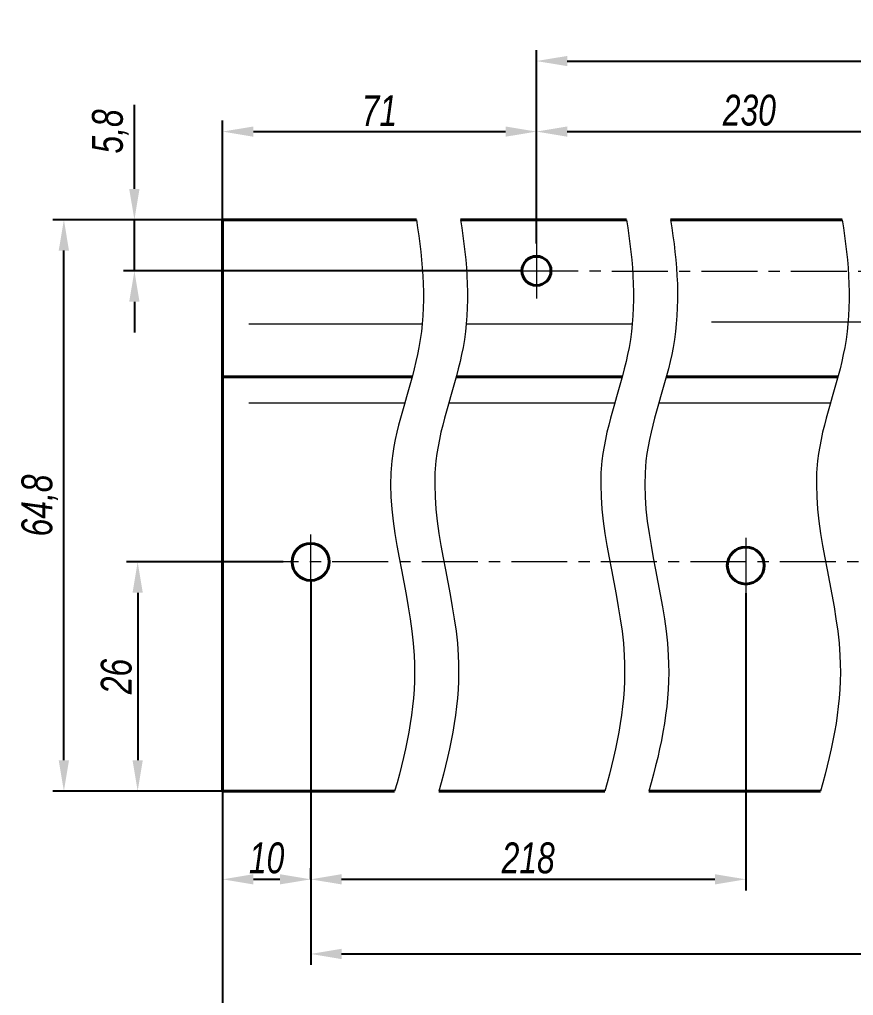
# Model space of a CAD drawing. Header units: millimetres. Extents: x 12064 to 35004, y -6103 to -2658.
# Drawn here: x 31935.6 to 32030.2, y -2980.7 to -2870 of the extents above; entities that cross this region are included whole.
import ezdxf

# ---------------------------------------------------------------- set-up
doc = ezdxf.new("R2010")
doc.units = ezdxf.units.MM
doc.linetypes.add('LT_03', pattern=[20.32, 12.7, -2.54, 2.54, -2.54])
for name, color, linetype, lineweight in [('Layer_04', 7, 'Continuous', 40), ('Layer_09', 1, 'Continuous', 15), ('Layer_10', 6, 'Continuous', 15), ('Layer_11', 1, 'LT_03', 15)]:
    doc.layers.add(name, color=color, linetype=linetype, lineweight=lineweight)
doc.styles.add('Style_01', font='ARIALNI.TTF', dxfattribs={"width": 0.9, "height": 3.5})
doc.dimstyles.new('DimStyle_01', dxfattribs={"dimtxt": 3.5, "dimasz": 3.5, "dimexe": 1.25, "dimexo": 0, "dimtad": 1, "dimdec": 1, "dimtxsty": 'Style_01', "dimcen": 2.5, "dimazin": 3, "dimtfac": 1, "dimtdec": 1, "dimtmove": 0, "dimatfit": 3})

# ---------------------------------------------------------------- blocks, each defined once
blk = doc.blocks.new('*D3057')
at = {"layer": 'Defpoints', "color": 0, "ltscale": 0.5}
for p in [(31958.62, -2957.48), (32451.65, -2957.48), (32451.65, -2983.5)]:
    blk.add_point(p, dxfattribs=at)
at = {"layer": 'Layer_09', "color": 0, "lineweight": -2, "ltscale": 0.5}
for p, q in [((31958.62, -2957.48), (31958.62, -2984.75)), ((32451.65, -2957.48), (32451.65, -2984.75)), ((31962.12, -2983.5), (32448.15, -2983.5))]:
    blk.add_line(p, q, dxfattribs=at)
at = {"layer": 'Layer_09', "color": 0, "ltscale": 0.5}
for points in [[(31962.12, -2982.92), (31962.12, -2984.08), (31958.62, -2983.5)], [(32448.15, -2982.92), (32448.15, -2984.08), (32451.65, -2983.5)]]:
    blk.add_solid(points, dxfattribs=at)
at = {"layer": 'Layer_09', "color": 0, "ltscale": 0.5, "insert": (32205.13, -2981.09), "char_height": 3.5, "attachment_point": 5, "style": 'Style_01'}
blk.add_mtext('1982', dxfattribs=at)
blk = doc.blocks.new('*D3058')
at = {"layer": 'Defpoints', "color": 0, "ltscale": 0.5}
for p in [(31940.62, -2892.68), (31958.62, -2892.68), (31958.62, -2957.48)]:
    blk.add_point(p, dxfattribs=at)
at = {"layer": 'Layer_09', "color": 0, "lineweight": -2, "ltscale": 0.5}
for p, q in [((31958.62, -2892.68), (31939.37, -2892.68)), ((31940.62, -2953.98), (31940.62, -2896.18)), ((31958.62, -2957.48), (31939.37, -2957.48))]:
    blk.add_line(p, q, dxfattribs=at)
at = {"layer": 'Layer_09', "color": 0, "ltscale": 0.5}
for points in [[(31940.03, -2896.18), (31941.2, -2896.18), (31940.62, -2892.68)], [(31940.03, -2953.98), (31941.2, -2953.98), (31940.62, -2957.48)]]:
    blk.add_solid(points, dxfattribs=at)
at = {"layer": 'Layer_09', "color": 0, "ltscale": 0.5, "insert": (31937.88, -2925.08), "char_height": 3.5, "attachment_point": 5, "rotation": 90, "style": 'Style_01'}
blk.add_mtext('64,8', dxfattribs=at)
blk = doc.blocks.new('*D3077')
at = {"layer": 'Defpoints', "color": 0, "ltscale": 0.5}
for p in [(31968.62, -2934.6), (31958.62, -2957.48), (31968.62, -2967.48)]:
    blk.add_point(p, dxfattribs=at)
at = {"layer": 'Layer_09', "color": 0, "lineweight": -2, "ltscale": 0.5}
for p, q in [((31968.62, -2934.6), (31968.62, -2968.73)), ((31958.62, -2957.48), (31958.62, -2968.73)), ((31962.12, -2967.48), (31965.12, -2967.48))]:
    blk.add_line(p, q, dxfattribs=at)
at = {"layer": 'Layer_09', "color": 0, "ltscale": 0.5}
for points in [[(31962.12, -2966.9), (31962.12, -2968.06), (31958.62, -2967.48)], [(31965.12, -2966.9), (31965.12, -2968.06), (31968.62, -2967.48)]]:
    blk.add_solid(points, dxfattribs=at)
at = {"layer": 'Layer_09', "color": 0, "ltscale": 0.5, "insert": (31963.62, -2965.07), "char_height": 3.5, "attachment_point": 5, "style": 'Style_01'}
blk.add_mtext('10', dxfattribs=at)
blk = doc.blocks.new('*D3078')
at = {"layer": 'Defpoints', "color": 0, "ltscale": 0.5}
for p in [(32017.99, -2935.02), (31968.62, -2967.48), (32017.99, -2967.48)]:
    blk.add_point(p, dxfattribs=at)
at = {"layer": 'Layer_09', "color": 0, "lineweight": -2, "ltscale": 0.5}
for p, q in [((32017.99, -2935.02), (32017.99, -2968.73)), ((31968.62, -2967.48), (31968.62, -2966.23)), ((31972.12, -2967.48), (32014.49, -2967.48))]:
    blk.add_line(p, q, dxfattribs=at)
at = {"layer": 'Layer_09', "color": 0, "ltscale": 0.5}
for points in [[(31972.12, -2966.9), (31972.12, -2968.06), (31968.62, -2967.48)], [(32014.49, -2966.9), (32014.49, -2968.06), (32017.99, -2967.48)]]:
    blk.add_solid(points, dxfattribs=at)
at = {"layer": 'Layer_09', "color": 0, "ltscale": 0.5, "insert": (31993.3, -2965.07), "char_height": 3.5, "attachment_point": 5, "style": 'Style_01'}
blk.add_mtext('218', dxfattribs=at)
blk = doc.blocks.new('*D3079')
at = {"layer": 'Defpoints', "color": 0, "ltscale": 0.5}
for p in [(31968.62, -2933.58), (32441.65, -2934.6), (32441.65, -2975.94)]:
    blk.add_point(p, dxfattribs=at)
at = {"layer": 'Layer_09', "color": 0, "lineweight": -2, "ltscale": 0.5}
for p, q in [((31968.62, -2933.58), (31968.62, -2977.19)), ((32441.65, -2934.6), (32441.65, -2977.19)), ((31972.12, -2975.94), (32438.15, -2975.94))]:
    blk.add_line(p, q, dxfattribs=at)
at = {"layer": 'Layer_09', "color": 0, "ltscale": 0.5}
for points in [[(31972.12, -2975.36), (31972.12, -2976.53), (31968.62, -2975.94)], [(32438.15, -2975.36), (32438.15, -2976.53), (32441.65, -2975.94)]]:
    blk.add_solid(points, dxfattribs=at)
at = {"layer": 'Layer_09', "color": 0, "ltscale": 0.5, "insert": (32205.13, -2973.53), "char_height": 3.5, "attachment_point": 5, "style": 'Style_01'}
blk.add_mtext('218х9=1962', dxfattribs=at)
blk = doc.blocks.new('*D3080')
at = {"layer": 'Defpoints', "color": 0, "ltscale": 0.5}
for p in [(31994.23, -2882.68), (31958.62, -2892.68), (31994.23, -2895.36)]:
    blk.add_point(p, dxfattribs=at)
at = {"layer": 'Layer_09', "color": 0, "lineweight": -2, "ltscale": 0.5}
for p, q in [((31958.62, -2892.68), (31958.62, -2881.43)), ((31994.23, -2895.36), (31994.23, -2881.43)), ((31962.12, -2882.68), (31990.73, -2882.68))]:
    blk.add_line(p, q, dxfattribs=at)
at = {"layer": 'Layer_09', "color": 0, "ltscale": 0.5}
for points in [[(31962.12, -2882.1), (31962.12, -2883.26), (31958.62, -2882.68)], [(31990.73, -2882.1), (31990.73, -2883.26), (31994.23, -2882.68)]]:
    blk.add_solid(points, dxfattribs=at)
at = {"layer": 'Layer_09', "color": 0, "ltscale": 0.5, "insert": (31976.42, -2880.3), "char_height": 3.5, "attachment_point": 5, "style": 'Style_01'}
blk.add_mtext('71', dxfattribs=at)
blk = doc.blocks.new('*D3081')
at = {"layer": 'Defpoints', "color": 0, "ltscale": 0.5}
for p in [(32042.54, -2882.68), (31994.23, -2895.36), (32042.54, -2895.36)]:
    blk.add_point(p, dxfattribs=at)
at = {"layer": 'Layer_09', "color": 0, "lineweight": -2, "ltscale": 0.5}
for p, q in [((31994.23, -2895.36), (31994.23, -2881.43)), ((32042.54, -2895.36), (32042.54, -2881.43)), ((31997.73, -2882.68), (32039.04, -2882.68))]:
    blk.add_line(p, q, dxfattribs=at)
at = {"layer": 'Layer_09', "color": 0, "ltscale": 0.5}
for points in [[(31997.73, -2882.1), (31997.73, -2883.26), (31994.23, -2882.68)], [(32039.04, -2882.1), (32039.04, -2883.26), (32042.54, -2882.68)]]:
    blk.add_solid(points, dxfattribs=at)
at = {"layer": 'Layer_09', "color": 0, "ltscale": 0.5, "insert": (32018.39, -2880.27), "char_height": 3.5, "attachment_point": 5, "style": 'Style_01'}
blk.add_mtext('230', dxfattribs=at)
blk = doc.blocks.new('*D3082')
at = {"layer": 'Defpoints', "color": 0, "ltscale": 0.5}
for p in [(32380.65, -2874.68), (31994.23, -2895.36), (32380.65, -2895.36)]:
    blk.add_point(p, dxfattribs=at)
at = {"layer": 'Layer_09', "color": 0, "lineweight": -2, "ltscale": 0.5}
for p, q in [((31994.23, -2895.36), (31994.23, -2873.43)), ((32380.65, -2895.36), (32380.65, -2873.43)), ((31997.73, -2874.68), (32377.15, -2874.68))]:
    blk.add_line(p, q, dxfattribs=at)
at = {"layer": 'Layer_09', "color": 0, "ltscale": 0.5}
for points in [[(31997.73, -2874.1), (31997.73, -2875.26), (31994.23, -2874.68)], [(32377.15, -2874.1), (32377.15, -2875.26), (32380.65, -2874.68)]]:
    blk.add_solid(points, dxfattribs=at)
at = {"layer": 'Layer_09', "color": 0, "ltscale": 0.5, "insert": (32187.44, -2872.27), "char_height": 3.5, "attachment_point": 5, "style": 'Style_01'}
blk.add_mtext('230х8=1840', dxfattribs=at)
blk = doc.blocks.new('*D3046')
at = {"layer": 'Defpoints', "color": 0, "ltscale": 0.5}
for p in [(31965.49, -2931.48), (31948.99, -2957.48), (31958.62, -2957.48)]:
    blk.add_point(p, dxfattribs=at)
at = {"layer": 'Layer_09', "color": 0, "lineweight": -2, "ltscale": 0.5}
for p, q in [((31965.49, -2931.48), (31947.74, -2931.48)), ((31948.99, -2934.98), (31948.99, -2953.98)), ((31958.62, -2957.48), (31947.74, -2957.48))]:
    blk.add_line(p, q, dxfattribs=at)
at = {"layer": 'Layer_09', "color": 0, "ltscale": 0.5}
for points in [[(31948.41, -2934.98), (31949.57, -2934.98), (31948.99, -2931.48)], [(31948.41, -2953.98), (31949.57, -2953.98), (31948.99, -2957.48)]]:
    blk.add_solid(points, dxfattribs=at)
at = {"layer": 'Layer_09', "color": 0, "ltscale": 0.5, "insert": (31946.58, -2944.48), "char_height": 3.5, "attachment_point": 5, "rotation": 90, "style": 'Style_01'}
blk.add_mtext('26', dxfattribs=at)
blk = doc.blocks.new('*D3047')
at = {"layer": 'Defpoints', "color": 0, "ltscale": 0.5}
for p in [(31948.62, -2892.68), (31958.62, -2892.68), (31992.63, -2898.48)]:
    blk.add_point(p, dxfattribs=at)
at = {"layer": 'Layer_09', "color": 0, "lineweight": -2, "ltscale": 0.5}
for p, q in [((31948.62, -2889.18), (31948.62, -2879.63)), ((31958.62, -2892.68), (31947.37, -2892.68)), ((31948.62, -2898.48), (31948.62, -2892.68)), ((31992.63, -2898.48), (31947.37, -2898.48)), ((31948.62, -2901.98), (31948.62, -2905.48))]:
    blk.add_line(p, q, dxfattribs=at)
at = {"layer": 'Layer_09', "color": 0, "ltscale": 0.5}
for points in [[(31948.03, -2889.18), (31949.2, -2889.18), (31948.62, -2892.68)], [(31948.03, -2901.98), (31949.2, -2901.98), (31948.62, -2898.48)]]:
    blk.add_solid(points, dxfattribs=at)
at = {"layer": 'Layer_09', "color": 0, "ltscale": 0.5, "insert": (31945.88, -2882.66), "char_height": 3.5, "attachment_point": 5, "rotation": 90, "style": 'Style_01'}
blk.add_mtext('5,8', dxfattribs=at)

msp = doc.modelspace()

# ---------------------------------------------------------------- linework, layer by layer
at = {"layer": 'Layer_04'}
for p, q in [((31958.617, -2892.679), (31958.617, -2904.479)), ((31958.617, -2892.679), (31980.61, -2892.679)), ((31985.61, -2892.679), (32004.444, -2892.679)), ((32009.444, -2892.679), (32028.915, -2892.679)), ((31958.617, -2904.479), (31958.617, -2910.479)), ((31980.131, -2910.479), (31958.617, -2910.479)), ((31958.617, -2910.479), (31958.617, -2913.479)), ((32003.965, -2910.479), (31985.131, -2910.479)), ((32028.436, -2910.479), (32008.965, -2910.479)), ((31958.617, -2913.479), (31958.617, -2957.479)), ((31958.617, -2957.479), (31978.142, -2957.479)), ((31983.142, -2957.479), (32001.975, -2957.479)), ((32006.975, -2957.479), (32026.447, -2957.479))]:
    msp.add_line(p, q, dxfattribs=at)
at = {"layer": 'Layer_04', "ltscale": 0.5}
msp.add_circle((31994.232, -2898.479), 1.65, dxfattribs=at)
at = {"layer": 'Layer_04'}
for centre in [(31968.617, -2931.479), (32017.988, -2931.892)]:
    msp.add_circle(centre, 2.1, dxfattribs=at)
at = {"layer": 'Layer_10'}
for p, q in [((32014.078, -2904.273), (32033.55, -2904.273)), ((31961.617, -2904.479), (31981.27, -2904.479)), ((31986.27, -2904.479), (32005.104, -2904.479)), ((31979.279, -2913.479), (31961.617, -2913.479)), ((32003.113, -2913.479), (31984.279, -2913.479)), ((32027.584, -2913.479), (32008.113, -2913.479))]:
    msp.add_line(p, q, dxfattribs=at)
at = {"layer": 'Layer_10', "ltscale": 0.5}
for points in [[(31980.61, -2892.679), (31981.41, -2897.556), (31982.112, -2906.79), (31975.265, -2922.812), (31982.057, -2940.025), (31979.636, -2952.389), (31978.142, -2957.479)], [(31985.61, -2892.679), (31986.41, -2897.556), (31987.112, -2906.79), (31980.265, -2922.812), (31987.057, -2940.025), (31984.636, -2952.389), (31983.142, -2957.479)], [(32004.444, -2892.679), (32005.243, -2897.556), (32005.946, -2906.79), (31999.099, -2922.812), (32005.89, -2940.025), (32003.47, -2952.389), (32001.975, -2957.479)], [(32009.444, -2892.679), (32010.243, -2897.556), (32010.946, -2906.79), (32004.099, -2922.812), (32010.89, -2940.025), (32008.47, -2952.389), (32006.975, -2957.479)], [(32028.915, -2892.679), (32029.715, -2897.556), (32030.418, -2906.79), (32023.57, -2922.812), (32030.362, -2940.025), (32027.941, -2952.389), (32026.447, -2957.479)]]:
    msp.add_open_spline(points, degree=3, knots=[7.7446715, 7.7446715, 7.7446715, 7.7446715, 22.3356972, 35.5497915, 57.7759973, 73.4650288, 73.4650288, 73.4650288, 73.4650288], dxfattribs=at)
at = {"layer": 'Layer_11', "ltscale": 0.5}
for p, q in [((31994.232, -2895.355), (31994.232, -2901.602)), ((31992.633, -2898.479), (32383.691, -2898.946)), ((31968.617, -2928.355), (31968.617, -2934.602)), ((32017.988, -2928.768), (32017.988, -2935.015)), ((32444.775, -2931.479), (31965.493, -2931.479))]:
    msp.add_line(p, q, dxfattribs=at)

# ---------------------------------------------------------------- dimensions: what is measured, and where the dimension line sits
at = {"layer": 'Layer_09', "ltscale": 0.5}
for base, p1, p2, text, picture, middle in [((32380.652, -2874.679), (31994.232, -2895.355), (32380.652, -2895.355), '230х8=1840', '*D3082', (32187.442, -2872.267)), ((31994.232, -2882.679), (31958.617, -2892.679), (31994.232, -2895.355), '71', '*D3080', (31976.425, -2880.296)), ((32042.538, -2882.679), (31994.232, -2895.355), (32042.538, -2895.355), '230', '*D3081', (32018.385, -2880.267)), ((32441.652, -2975.942), (31968.617, -2933.579), (32441.652, -2934.602), '218х9=1962', '*D3079', (32205.134, -2973.53)), ((32017.988, -2967.479), (31968.617, -2967.479), (32017.988, -2935.015), '218', '*D3078', (31993.302, -2965.067)), ((32451.652, -2983.501), (31958.617, -2957.479), (32451.652, -2957.479), '1982', '*D3057', (32205.134, -2981.089))]:
    dim = msp.add_linear_dim(base=base, p1=p1, p2=p2, text=text, dimstyle='DimStyle_01', dxfattribs=at)
    dim.commit()
    dim.dimension.update_dxf_attribs({"geometry": picture, "text_midpoint": middle})
for base, p1, p2, picture, middle in [((31948.617, -2892.679), (31992.633, -2898.479), (31958.617, -2892.679), '*D3047', (31945.881, -2882.657)), ((31940.617, -2892.679), (31958.617, -2957.479), (31958.617, -2892.679), '*D3058', (31937.881, -2925.079)), ((31948.992, -2957.479), (31965.493, -2931.479), (31958.617, -2957.479), '*D3046', (31946.58, -2944.479))]:
    dim = msp.add_linear_dim(base=base, p1=p1, p2=p2, angle=90, dimstyle='DimStyle_01', dxfattribs=at)
    dim.commit()
    dim.dimension.update_dxf_attribs({"geometry": picture, "text_midpoint": middle})
dim = msp.add_linear_dim(base=(31968.617, -2967.479), p1=(31958.617, -2957.479), p2=(31968.617, -2934.602), dimstyle='DimStyle_01', dxfattribs=at)
dim.commit()
dim.dimension.update_dxf_attribs({"geometry": '*D3077', "text_midpoint": (31963.617, -2965.067)})

doc.saveas('drawing.dxf')
